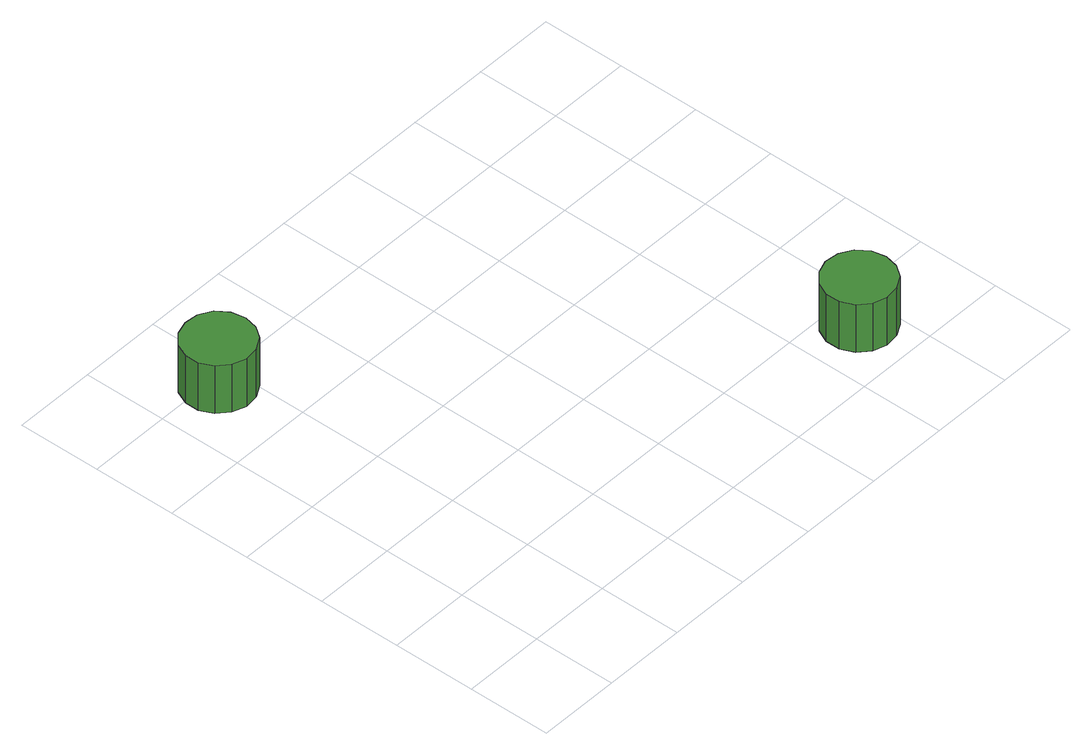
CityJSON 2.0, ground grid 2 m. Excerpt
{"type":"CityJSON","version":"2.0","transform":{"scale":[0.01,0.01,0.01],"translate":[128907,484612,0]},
"CityObjects":{
"tree1":{"type":"SolitaryVegetationObject","attributes":{"function":"something"},"geometry":[{"type":"MultiSurface","lod":"1","boundaries":[[[0,1,2,3,4,5,6,7,8,9,10,11,12,13,14]],[[15,16,17,18,19,20,21,22,23,24,25,26,27,28,29]],[[0,29,28,1]],[[1,28,27,2]],[[2,27,26,3]],[[3,26,25,4]],[[4,25,24,5]],[[5,24,23,6]],[[6,23,22,7]],[[7,22,21,8]],[[8,21,20,9]],[[9,20,19,10]],[[10,19,18,11]],[[11,18,17,12]],[[12,17,16,13]],[[13,16,15,14]],[[14,15,29,0]]]}]},
"tree2":{"type":"SolitaryVegetationObject","attributes":{"function":"something"},"geometry":[{"type":"MultiSurface","lod":"1","boundaries":[[[30,31,32,33,34,35,36,37,38,39,40,41,42,43,44]],[[45,46,47,48,49,50,51,52,53,54,55,56,57,58,59]],[[30,59,58,31]],[[31,58,57,32]],[[32,57,56,33]],[[33,56,55,34]],[[34,55,54,35]],[[35,54,53,36]],[[36,53,52,37]],[[37,52,51,38]],[[38,51,50,39]],[[39,50,49,40]],[[40,49,48,41]],[[41,48,47,42]],[[42,47,46,43]],[[43,46,45,44]],[[44,45,59,30]]]}]}
},
"vertices":[
[231,979,172],[224,1013,172],[204,1041,172],[174,1058,172],[140,1061,172],[107,1051,172],[81,1028,172],[67,996,172],[67,962,172],[81,931,172],[107,908,172],[140,897,172],[174,901,172],[204,918,172],[224,946,172],[224,946,43],[204,918,43],[174,901,43],[140,897,43],[107,908,43],[81,931,43],[67,962,43],[67,996,43],[81,1028,43],[107,1051,43],[140,1061,43],[174,1058,43],[204,1041,43],[224,1013,43],[231,979,43],
[1214,128,174],[1207,162,174],[1187,190,174],[1157,207,174],[1123,211,174],[1091,200,174],[1065,177,174],[1051,146,174],[1051,111,174],[1065,80,174],[1091,57,174],[1123,46,174],[1157,50,174],[1187,67,174],[1207,95,174],[1207,95,45],[1187,67,45],[1157,50,45],[1123,46,45],[1091,57,45],[1065,80,45],[1051,111,45],[1051,146,45],[1065,177,45],[1091,200,45],[1123,211,45],[1157,207,45],[1187,190,45],[1207,162,45],[1214,128,45]
]}
